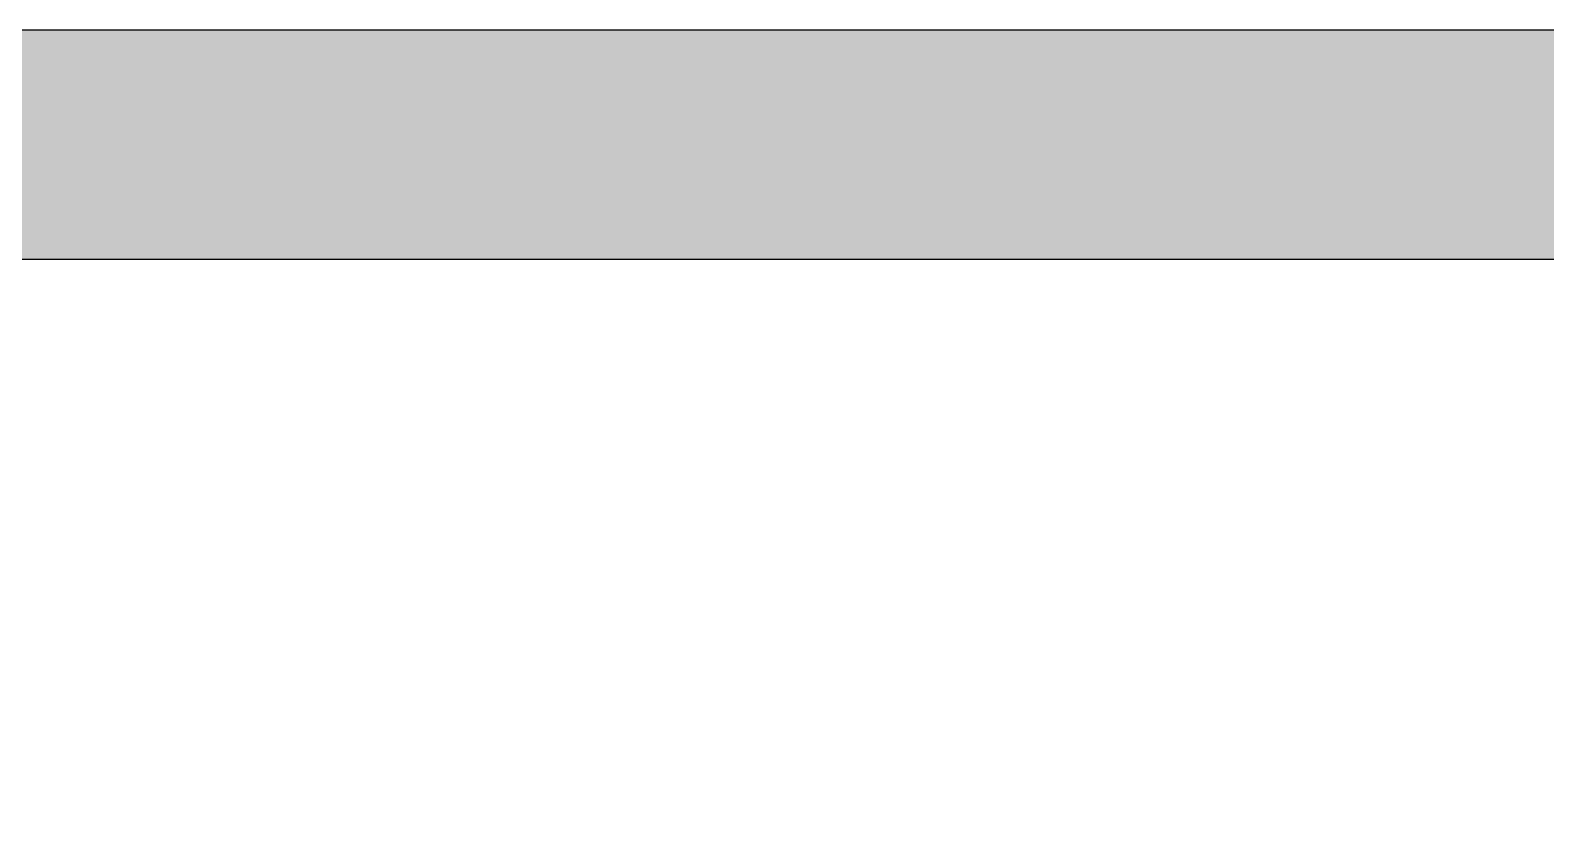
# Model space of a CAD drawing. Header units: metres. Extents: x 183920 to 185578, y 20757 to 21440.
# Drawn here: x 184410.2 to 184468.9, y 21042.1 to 21072.4 of the extents above; entities that cross this region are included whole.
import ezdxf

# ---------------------------------------------------------------- set-up
doc = ezdxf.new("R2010")
doc.units = ezdxf.units.M
doc.linetypes.add('Light Grey Page Line', pattern=[0])
doc.linetypes.add('Page Lines', pattern=[0])
doc.layers.add('Imported blocks_1', color=7, linetype='Continuous', true_color=0xc57dd9)
doc.layers.add('Zoning', color=7, linetype='Continuous', true_color=0x47d2e2)

# ---------------------------------------------------------------- blocks, each defined once
blk = doc.blocks.new('A3  Title block minimal vertical')
at = {"layer": 'Imported blocks_1', "transparency": 33554483}
blk.add_hatch(color=256, dxfattribs=at).paths.add_polyline_path([(-0.2099314073314251, -0.1483019521171113), (-0.2005320687812578, -0.1390564406268284), (-0.2005320687812578, 0.1399498981545296), (0.1550605809780995, 0.1399498981545296), (0.1550605809780995, -0.1390564406268284), (-0.2005320687812578, -0.1390564406268284), (-0.2099314073314251, -0.1483019521171113), (0.2099314073314676, -0.1483019521171113), (0.2099314073314676, 0.1483019521171195), (-0.2099314073314251, 0.1483019521171195), (-0.2099314073314251, -0.1483019521171113)], flags=0)
at = {"layer": 'Imported blocks_1', "linetype": 'Page Lines'}
blk.add_lwpolyline([(-0.2099314073314248, -0.1483019521171226), (0.2099314073314677, -0.1483019521171226), (0.2099314073314677, 0.1483019521171085), (-0.2099314073314248, 0.1483019521171085), (-0.2099314073314248, -0.1483019521171226)], close=True, dxfattribs=at)
at = {"layer": 'Imported blocks_1', "linetype": 'Light Grey Page Line'}
blk.add_lwpolyline([(-0.2005320687812571, -0.1390564406268426), (0.2016915466515925, -0.1390564406268426), (0.2016915466515925, 0.1399498981545153), (-0.2005320687812571, 0.1399498981545153), (-0.2005320687812571, -0.1390564406268426)], close=True, dxfattribs=at)

msp = doc.modelspace()

# ---------------------------------------------------------------- block references
at = {"layer": 'Zoning', "xscale": 1062.975773071686, "yscale": 1062.975773071686}
msp.add_blockref('A3  Title block minimal vertical', (184395.0240000002, 20914.71938219974), dxfattribs=at)

doc.saveas('drawing.dxf')
